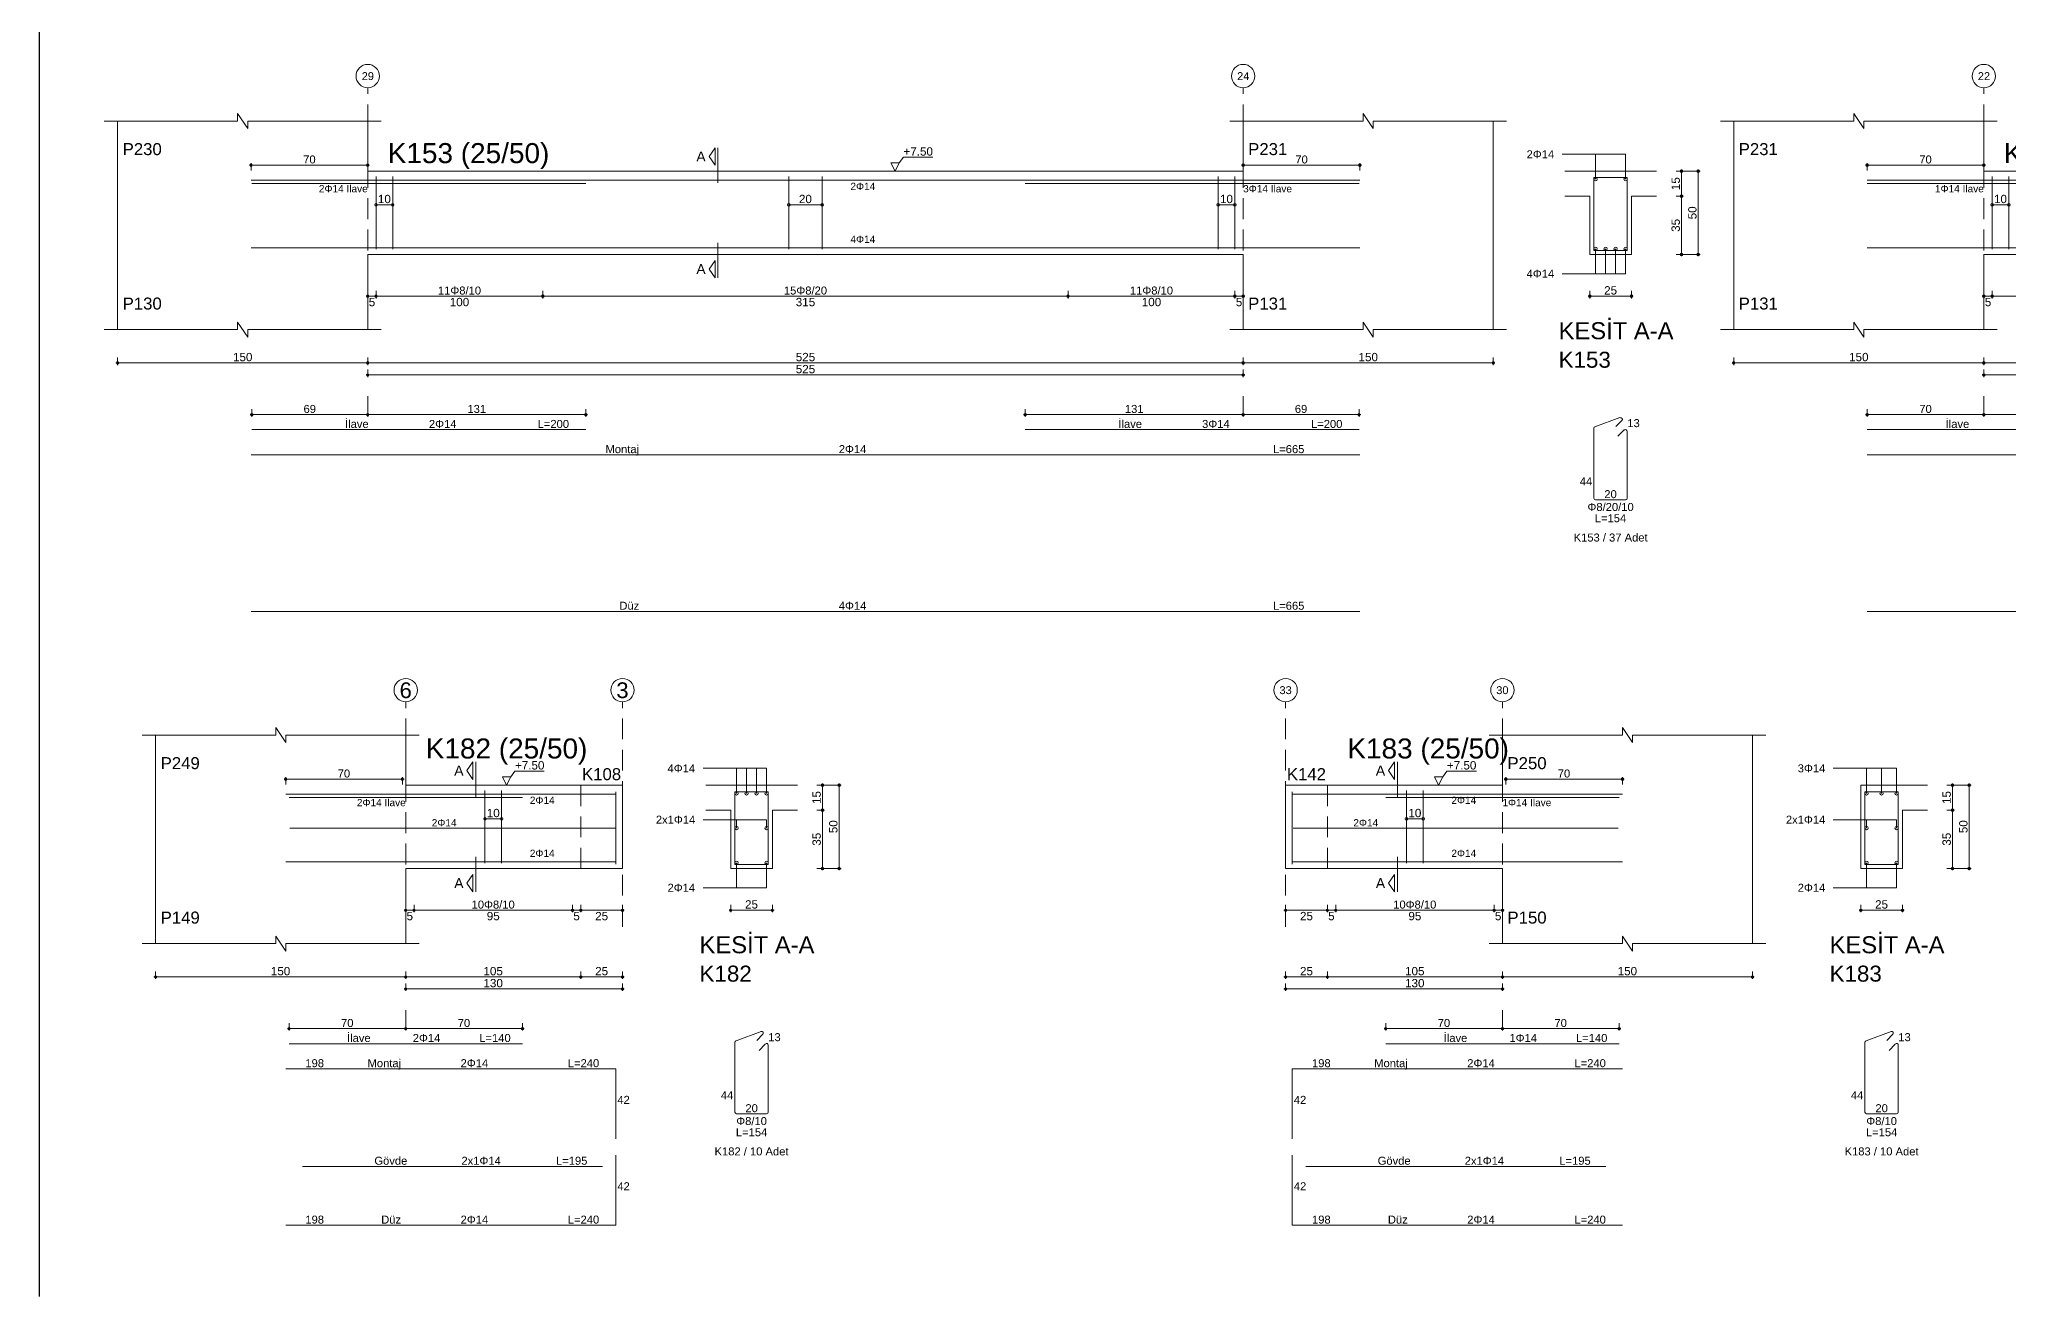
# Model space of a CAD drawing. Header units: millimetres. Extents: x 23801 to 80069, y 9628 to 14137.
# Drawn here: x 44412 to 46183, y 9637 to 10768 of the extents above; entities that cross this region are included whole.
import ezdxf

# ---------------------------------------------------------------- set-up
doc = ezdxf.new("R2010")
doc.units = ezdxf.units.MM
for name, pattern in [('DASHDOT2', [12.7, 6.35, -3.175, 0, -3.175]), ('DASHED4', [18.75, 12.5, -6.25]), ('HIDDEN2', [18.75, 12.5, -6.25])]:
    doc.linetypes.add(name, pattern=pattern)
doc.layers.add('aks', color=251, linetype='DASHDOT2', lineweight=35)
for name, color, linetype in [('Donatı Topl. Uzun. Yazısı', 7, 'Continuous'), ('Donatı Uz. Yazısı', 7, 'Continuous'), ('Donatı Yazısı', 7, 'Continuous'), ('Donatı Çizgisi', 7, 'Continuous'), ('Kiriş', 7, 'Continuous'), ('Standart', 7, 'Continuous'), ('Ölçülendirme', 7, 'Continuous')]:
    doc.layers.add(name, color=color, linetype=linetype)
doc.styles.add('arial_1_18', font='arial.ttf', dxfattribs={"height": 0.2})

# ---------------------------------------------------------------- blocks, each defined once
blk = doc.blocks.new('IDE475Entity7416')
at = {"layer": 'aks', "color": 30, "linetype": 'DASHED4', "lineweight": 5}
for points in [[(24972.2, 2016.8), (24972.2, 2151.8)], [(25497.2, 2016.8), (25497.2, 2151.8)], [(24972.2, 1955.8), (24972.2, 1966.8)], [(25497.2, 1955.8), (25497.2, 1966.8)]]:
    blk.add_lwpolyline(points, dxfattribs=at)
at = {"layer": 'aks', "color": 1, "linetype": 'Continuous', "lineweight": 5}
for centre in [(24972.2, 2158.8), (25497.2, 2158.8)]:
    blk.add_circle(centre, 7, dxfattribs=at)
at = {"layer": 'Donatı Çizgisi', "color": 5, "linetype": 'Continuous', "lineweight": 5}
for points in [[(24902.2, 2096.4), (25567.2, 2096.4)], [(24902.7, 2094.4), (25103, 2094.4)], [(24977.2, 2055), (24977.2, 2098.6)], [(24987.2, 2055), (24987.2, 2098.6)], [(25224.7, 2055), (25224.7, 2098.6)], [(25244.7, 2055), (25244.7, 2098.6)], [(25366.5, 2094.4), (25566.7, 2094.4)], [(25482.2, 2055), (25482.2, 2098.6)], [(25492.2, 2055), (25492.2, 2098.6)], [(25707.6, 2054.3), (25707.6, 2097.9)], [(25707.6, 2097.9), (25727.6, 2097.9)], [(25727.6, 2054.3), (25727.6, 2097.9)], [(24902.2, 2055.8), (25567.2, 2055.8)], [(25707.6, 2054.3), (25727.6, 2054.3)], [(25708.2, 1948.5), (25723.2, 1954)], [(25720.7, 1948.7), (25724.3, 1952.3)], [(24902.7, 1946.8), (25103, 1946.8)], [(25366.5, 1946.8), (25566.7, 1946.8)], [(25707.6, 1905.7), (25707.6, 1947.6)], [(25722, 1942.8), (25725.8, 1946.6)], [(25727.6, 1905.7), (25727.6, 1945.8)], [(24902.2, 1931.7), (25567.2, 1931.7)], [(25708.6, 1904.7), (25726.5, 1904.7)], [(24902.2, 1837.8), (25567.2, 1837.8)]]:
    blk.add_lwpolyline(points, dxfattribs=at)
for centre in [(25708.6, 2096.9), (25726.6, 2096.9), (25708.6, 2055.3), (25714.6, 2055.3), (25720.6, 2055.3), (25726.6, 2055.3)]:
    blk.add_circle(centre, 1, dxfattribs=at)
for centre, start, end in [((25723.6, 1953), 315, 110), ((25708.6, 1947.6), 110, 180), ((25726.5, 1945.8), 0, 135), ((25708.6, 1905.7), 180, 270), ((25726.5, 1905.7), 270, 0)]:
    blk.add_arc(centre, 1.02, start, end, dxfattribs=at)
at = {"layer": 'Kiriş', "color": 1, "linetype": 'Continuous', "lineweight": 5}
for points in [[(24814.2, 2131.8), (24894.2, 2131.8)], [(24822.2, 2006.8), (24822.2, 2131.8)], [(24894.2, 2131.8), (24894.2, 2136.3)], [(24900.2, 2127.3), (24894.2, 2136.3)], [(24900.2, 2127.3), (24900.2, 2131.8)], [(24900.2, 2131.8), (24980.2, 2131.8)], [(24972.2, 2101.8), (24972.2, 2131.8)], [(25489.2, 2131.8), (25569.2, 2131.8)], [(25497.2, 2101.8), (25497.2, 2131.8)], [(25569.2, 2131.8), (25569.2, 2136.3)], [(25575.2, 2127.3), (25569.2, 2136.3)], [(25575.2, 2131.8), (25655.2, 2131.8)], [(25575.2, 2127.3), (25575.2, 2131.8)], [(25647.2, 2006.8), (25647.2, 2131.8)], [(24972.2, 2101.8), (25497.2, 2101.8)], [(25690.1, 2101.8), (25745.1, 2101.8)], [(25690.1, 2086.8), (25705.1, 2086.8)], [(25705.1, 2051.8), (25705.1, 2086.8)], [(25730.1, 2086.8), (25745.1, 2086.8)], [(25730.1, 2051.8), (25730.1, 2086.8)], [(24972.2, 2051.8), (25497.2, 2051.8)], [(24972.2, 2006.8), (24972.2, 2051.8)], [(25497.2, 2006.8), (25497.2, 2051.8)], [(25705.1, 2051.8), (25730.1, 2051.8)], [(24900.2, 2002.3), (24894.2, 2011.3)], [(24894.2, 2006.8), (24894.2, 2011.3)], [(25575.2, 2002.3), (25569.2, 2011.3)], [(25569.2, 2006.8), (25569.2, 2011.3)], [(24814.2, 2006.8), (24894.2, 2006.8)], [(24900.2, 2006.8), (24980.2, 2006.8)], [(24900.2, 2002.3), (24900.2, 2006.8)], [(25489.2, 2006.8), (25569.2, 2006.8)], [(25575.2, 2006.8), (25655.2, 2006.8)], [(25575.2, 2002.3), (25575.2, 2006.8)]]:
    blk.add_lwpolyline(points, dxfattribs=at)
at = {"layer": 'Ölçülendirme', "color": 1, "linetype": 'Continuous', "lineweight": 5}
for points in [[(25177, 2110.5), (25180.5, 2115.8)], [(25180.5, 2105.3), (25180.5, 2115.8)], [(25182.2, 2094.8), (25182.2, 2115.8)], [(24901.2, 2105.4), (24973.2, 2105.4)], [(24902.2, 2102.1), (24902.2, 2106.6)], [(24972.2, 2102.1), (24972.2, 2106.6)], [(25180.5, 2105.3), (25177, 2110.5)], [(25288.5, 2101.8), (25286, 2106.8)], [(25286, 2106.8), (25291, 2106.8)], [(25291, 2106.8), (25288.5, 2101.8)], [(25291, 2106.8), (25293.5, 2110.1)], [(25293.5, 2110.1), (25311.1, 2110.1)], [(25496.2, 2105.4), (25568.2, 2105.4)], [(25497.2, 2102.1), (25497.2, 2106.6)], [(25567.2, 2102.1), (25567.2, 2106.6)], [(25688.6, 2111.9), (25726.6, 2111.9)], [(25708.6, 2096.9), (25708.6, 2111.9)], [(25726.6, 2096.9), (25726.6, 2111.9)], [(25760.1, 2050.8), (25760.1, 2102.8)], [(25770.1, 2050.8), (25770.1, 2102.8)], [(25288.5, 2101.8), (25288.5, 2101.8)], [(25756.8, 2101.8), (25771.3, 2101.8)], [(24977.2, 2081.6), (24987.2, 2081.6)], [(25224.7, 2081.6), (25244.7, 2081.6)], [(25482.2, 2081.6), (25492.2, 2081.6)], [(25756.8, 2086.8), (25761.3, 2086.8)], [(25182.2, 2037.8), (25182.2, 2058.8)], [(25708.6, 2040.3), (25708.6, 2055.3)], [(25714.6, 2040.3), (25714.6, 2055.3)], [(25720.6, 2040.3), (25720.6, 2055.3)], [(25726.6, 2040.3), (25726.6, 2055.3)], [(25177, 2043), (25180.5, 2048.3)], [(25180.5, 2037.8), (25180.5, 2048.3)], [(25756.8, 2051.8), (25771.3, 2051.8)], [(25180.5, 2037.8), (25177, 2043)], [(25688.6, 2040.3), (25726.6, 2040.3)], [(24971.2, 2026.8), (25498.2, 2026.8)], [(24972.2, 2025.5), (24972.2, 2030)], [(24977.2, 2025.5), (24977.2, 2030)], [(25077.2, 2025.5), (25077.2, 2030)], [(25392.2, 2025.5), (25392.2, 2030)], [(25492.2, 2025.5), (25492.2, 2030)], [(25497.2, 2025.5), (25497.2, 2030)], [(25704.1, 2026.8), (25731.1, 2026.8)], [(25705.1, 2025.5), (25705.1, 2030)], [(25730.1, 2025.5), (25730.1, 2030)], [(24821.2, 1986.8), (25648.2, 1986.8)], [(24822.2, 1985.5), (24822.2, 1990)], [(24972.2, 1985.5), (24972.2, 1990)], [(25497.2, 1985.5), (25497.2, 1990)], [(25647.2, 1985.5), (25647.2, 1990)], [(24971.2, 1979.6), (25498.2, 1979.6)], [(24972.2, 1978.3), (24972.2, 1982.8)], [(25497.2, 1978.3), (25497.2, 1982.8)], [(24901.7, 1955.8), (24973.2, 1955.8)], [(24902.7, 1954.5), (24902.7, 1959)], [(24971.2, 1955.8), (25104, 1955.8)], [(24972.2, 1954.5), (24972.2, 1959)], [(24972.2, 1954.5), (24972.2, 1959)], [(25103, 1954.5), (25103, 1959)], [(25365.5, 1955.8), (25498.2, 1955.8)], [(25366.5, 1954.5), (25366.5, 1959)], [(25496.2, 1955.8), (25567.7, 1955.8)], [(25497.2, 1954.5), (25497.2, 1959)], [(25497.2, 1954.5), (25497.2, 1959)], [(25566.7, 1954.5), (25566.7, 1959)]]:
    blk.add_lwpolyline(points, dxfattribs=at)
for centre in [(24902.2, 2105.4), (24972.2, 2105.4), (25497.2, 2105.4), (25567.2, 2105.4), (25760.1, 2101.8), (25770.1, 2101.8), (24977.2, 2081.6), (24987.2, 2081.6), (25224.7, 2081.6), (25244.7, 2081.6), (25482.2, 2081.6), (25492.2, 2081.6), (25760.1, 2086.8), (25760.1, 2051.8), (25770.1, 2051.8), (24972.2, 2026.8), (24977.2, 2026.8), (24977.2, 2026.8), (25077.2, 2026.8), (25077.2, 2026.8), (25392.2, 2026.8), (25392.2, 2026.8), (25492.2, 2026.8), (25492.2, 2026.8), (25497.2, 2026.8), (25705.1, 2026.8), (25730.1, 2026.8), (24822.2, 1986.8), (24972.2, 1986.8), (24972.2, 1986.8), (25497.2, 1986.8), (25497.2, 1986.8), (25647.2, 1986.8), (24972.2, 1979.6), (25497.2, 1979.6), (24902.7, 1955.8), (24972.2, 1955.8), (24972.2, 1955.8), (25103, 1955.8), (25366.5, 1955.8), (25497.2, 1955.8), (25497.2, 1955.8), (25566.7, 1955.8)]:
    blk.add_circle(centre, 0.75, dxfattribs=at)
at = {"layer": 'aks', "color": 1, "linetype": 'Continuous', "lineweight": 5, "style": 'arial_1_18'}
for s, p in [('29', (24968.6, 2156.4)), ('24', (25493.6, 2156.4))]:
    blk.add_text(s, height=4.73, dxfattribs=at).set_placement(p)
at = {"layer": 'Donatı Topl. Uzun. Yazısı', "color": 1, "linetype": 'Continuous', "lineweight": 5, "style": 'arial_1_18'}
for s, p in [('L=200', (25074.1, 1947.8)), ('L=200', (25537.9, 1947.8)), ('L=665', (25515.1, 1932.7)), ('L=154', (25708.1, 1891.3)), ('L=665', (25515.1, 1838.8))]:
    blk.add_text(s, height=4.8, dxfattribs=at).set_placement(p)
at = {"layer": 'Donatı Uz. Yazısı', "color": 1, "linetype": 'Continuous', "lineweight": 5, "style": 'arial_1_18'}
for s, p in [('13', (25727.6, 1948.3)), ('44', (25699.1, 1913.4)), ('20', (25713.8, 1905.7))]:
    blk.add_text(s, height=4.8, dxfattribs=at).set_placement(p)
at = {"layer": 'Donatı Yazısı', "color": 5, "linetype": 'Continuous', "lineweight": 5, "style": 'arial_1_18'}
for s, height, p in [('2Φ14', 4.8, (25667.2, 2109.5)), ('2Φ14 İlave', 4.32, (24942.9, 2089.1)), ('3Φ14 İlave', 4.32, (25497.2, 2089.1)), ('4Φ14', 4.8, (25667.2, 2037.9)), ('2Φ14', 4.8, (25008.9, 1947.8)), ('3Φ14', 4.8, (25472.6, 1947.8)), ('2Φ14', 4.8, (25254.7, 1932.7)), ('Φ8/20/10', 4.8, (25703.7, 1898)), ('K153 / 37 Adet', 4.8, (25695.4, 1879.7)), ('4Φ14', 4.8, (25254.7, 1838.8))]:
    blk.add_text(s, height=height, dxfattribs=at).set_placement(p)
for s, p in [('2Φ14', (25261.7, 2090.5)), ('4Φ14', (25261.7, 2058.8))]:
    blk.add_text(s, height=4.32, rotation=360, dxfattribs=at).set_placement(p)
at = {"layer": 'Donatı Yazısı', "color": 1, "linetype": 'Continuous', "lineweight": 5, "style": 'arial_1_18'}
for s, p in [('İlave', (24958.6, 1947.8)), ('İlave', (25422.4, 1947.8)), ('Montaj', (25114.8, 1932.7)), ('Düz', (25123.1, 1838.8))]:
    blk.add_text(s, height=4.8, dxfattribs=at).set_placement(p)
at = {"layer": 'Kiriş', "color": 1, "linetype": 'Continuous', "lineweight": 5, "style": 'arial_1_18'}
for s, height, p in [('P230', 7.2, (24825.2, 2111.4)), ('K153 (25/50)', 12, (24984.2, 2106.6)), ('P231', 7.2, (25500.2, 2111.4)), ('P130', 7.2, (24825.2, 2018.8)), ('P131', 7.2, (25500.2, 2018.8)), ('KESİT A-A', 10.2, (25686.4, 2001)), ('K153', 9.6, (25686.4, 1983.9))]:
    blk.add_text(s, height=height, dxfattribs=at).set_placement(p)
at = {"layer": 'Ölçülendirme', "color": 1, "linetype": 'Continuous', "lineweight": 5, "style": 'arial_1_18'}
for s, height, p in [('+7.50', 5, (25293.5, 2111.1)), ('70', 4.8, (24933.5, 2106.4)), ('A', 5.95, (25169.3, 2107.6)), ('70', 4.8, (25528.5, 2106.4)), ('A', 5.95, (25169.3, 2040.1)), ('25', 5, (25713.7, 2027.8)), ('5', 5, (24972.8, 2020.8)), ('100', 5, (25021.4, 2020.8)), ('315', 5, (25228.9, 2020.8)), ('100', 5, (25436.4, 2020.8)), ('5', 5, (25492.8, 2020.8)), ('150', 5, (24891.4, 1987.8)), ('525', 5, (25228.9, 1987.8)), ('525', 5, (25228.9, 1980.6)), ('150', 5, (25566.4, 1987.8))]:
    blk.add_text(s, height=height, dxfattribs=at).set_placement(p)
for s, rotation, p in [('15', 90, (25759.1, 2090.4)), ('10', 360, (24978.3, 2082.6)), ('20', 360, (25230.8, 2082.6)), ('10', 360, (25483.3, 2082.6)), ('50', 90, (25769.1, 2072.9)), ('35', 90, (25759.1, 2065.4))]:
    blk.add_text(s, height=5, rotation=rotation, dxfattribs=at).set_placement(p)
at = {"layer": 'Ölçülendirme', "color": 5, "linetype": 'Continuous', "lineweight": 5, "style": 'arial_1_18'}
for s, p in [('11Φ8/10', (25014.3, 2027.8)), ('15Φ8/20', (25221.8, 2027.8)), ('11Φ8/10', (25429.3, 2027.8)), ('69', (24933.7, 1956.8)), ('131', (25032, 1956.8)), ('131', (25426.3, 1956.8)), ('69', (25528.2, 1956.8))]:
    blk.add_text(s, height=4.8, dxfattribs=at).set_placement(p)
blk = doc.blocks.new('IDE475Entity7417')
at = {"layer": 'aks', "color": 30, "linetype": 'DASHED4', "lineweight": 5}
for points in [[(25941.4, 2016.8), (25941.4, 2151.8)], [(26361.4, 2016.8), (26361.4, 2151.8)], [(25941.4, 1955.8), (25941.4, 1966.8)], [(26361.4, 1955.8), (26361.4, 1966.8)]]:
    blk.add_lwpolyline(points, dxfattribs=at)
at = {"layer": 'aks', "color": 1, "linetype": 'Continuous', "lineweight": 5}
for centre in [(25941.4, 2158.8), (26361.4, 2158.8)]:
    blk.add_circle(centre, 7, dxfattribs=at)
at = {"layer": 'Donatı Çizgisi', "color": 5, "linetype": 'Continuous', "lineweight": 5}
for points in [[(25871.4, 2096.4), (26431.4, 2096.4)], [(25871.4, 2094.4), (26046.4, 2094.4)], [(25946.4, 2055), (25946.4, 2098.6)], [(25956.4, 2055), (25956.4, 2098.6)], [(26120.8, 2055), (26120.8, 2098.6)], [(26139.6, 2055), (26139.6, 2098.6)], [(26158.3, 2055), (26158.3, 2098.6)], [(26177.1, 2055), (26177.1, 2098.6)], [(26207.4, 2055), (26207.4, 2098.6)], [(26227.4, 2055), (26227.4, 2098.6)], [(26256.4, 2094.4), (26431.4, 2094.4)], [(26346.4, 2055), (26346.4, 2098.6)], [(26356.4, 2055), (26356.4, 2098.6)], [(26571.8, 2054.3), (26571.8, 2097.9)], [(26571.8, 2097.9), (26591.8, 2097.9)], [(26591.8, 2054.3), (26591.8, 2097.9)], [(25871.4, 2055.8), (26431.4, 2055.8)], [(26571.8, 2054.3), (26591.8, 2054.3)], [(26572.4, 1948.5), (26587.4, 1954)], [(26584.9, 1948.7), (26588.5, 1952.3)], [(25871.4, 1946.8), (26046.4, 1946.8)], [(26256.4, 1946.8), (26431.4, 1946.8)], [(26571.8, 1905.7), (26571.8, 1947.6)], [(26586.2, 1942.8), (26590, 1946.6)], [(26591.8, 1905.7), (26591.8, 1945.8)], [(25871.4, 1931.7), (26431.4, 1931.7)], [(26572.8, 1904.7), (26590.7, 1904.7)], [(25871.4, 1837.8), (26431.4, 1837.8)]]:
    blk.add_lwpolyline(points, dxfattribs=at)
for centre in [(26572.8, 2096.9), (26590.8, 2096.9), (26572.8, 2055.3), (26581.8, 2055.3), (26590.8, 2055.3)]:
    blk.add_circle(centre, 1, dxfattribs=at)
for centre, start, end in [((26587.8, 1953), 315, 110), ((26572.8, 1947.6), 110, 180), ((26590.7, 1945.8), 0, 135), ((26572.8, 1905.7), 180, 270), ((26590.7, 1905.7), 270, 0)]:
    blk.add_arc(centre, 1.02, start, end, dxfattribs=at)
at = {"layer": 'Kiriş', "color": 1, "linetype": 'Continuous', "lineweight": 5}
for points in [[(25783.4, 2131.8), (25863.4, 2131.8)], [(25791.4, 2006.8), (25791.4, 2131.8)], [(25863.4, 2131.8), (25863.4, 2136.3)], [(25869.4, 2127.3), (25863.4, 2136.3)], [(25869.4, 2127.3), (25869.4, 2131.8)], [(25869.4, 2131.8), (25949.4, 2131.8)], [(25941.4, 2101.8), (25941.4, 2131.8)], [(26353.4, 2131.8), (26433.4, 2131.8)], [(26361.4, 2101.8), (26361.4, 2131.8)], [(26433.4, 2131.8), (26433.4, 2136.3)], [(26439.4, 2127.3), (26433.4, 2136.3)], [(26439.4, 2131.8), (26519.4, 2131.8)], [(26439.4, 2127.3), (26439.4, 2131.8)], [(26511.4, 2006.8), (26511.4, 2131.8)], [(25941.4, 2101.8), (26361.4, 2101.8)], [(26554.3, 2101.8), (26594.3, 2101.8)], [(26594.3, 2051.8), (26594.3, 2101.8)], [(26554.3, 2086.8), (26569.3, 2086.8)], [(26569.3, 2051.8), (26569.3, 2086.8)], [(25941.4, 2051.8), (26361.4, 2051.8)], [(25941.4, 2006.8), (25941.4, 2051.8)], [(26361.4, 2006.8), (26361.4, 2051.8)], [(26569.3, 2051.8), (26594.3, 2051.8)], [(25869.4, 2002.3), (25863.4, 2011.3)], [(25863.4, 2006.8), (25863.4, 2011.3)], [(26439.4, 2002.3), (26433.4, 2011.3)], [(26433.4, 2006.8), (26433.4, 2011.3)], [(25783.4, 2006.8), (25863.4, 2006.8)], [(25869.4, 2006.8), (25949.4, 2006.8)], [(25869.4, 2002.3), (25869.4, 2006.8)], [(26353.4, 2006.8), (26433.4, 2006.8)], [(26439.4, 2006.8), (26519.4, 2006.8)], [(26439.4, 2002.3), (26439.4, 2006.8)]]:
    blk.add_lwpolyline(points, dxfattribs=at)
at = {"layer": 'Ölçülendirme', "color": 1, "linetype": 'Continuous', "lineweight": 5}
for points in [[(26104.2, 2110.5), (26107.7, 2115.8)], [(26107.7, 2105.3), (26107.7, 2115.8)], [(26109.4, 2094.8), (26109.4, 2115.8)], [(26119.8, 2122.6), (26178.1, 2122.6)], [(26120.8, 2119.3), (26120.8, 2123.8)], [(26177.1, 2119.3), (26177.1, 2123.8)], [(25870.4, 2105.4), (25942.4, 2105.4)], [(25871.4, 2102.1), (25871.4, 2106.6)], [(25941.4, 2102.1), (25941.4, 2106.6)], [(26107.7, 2105.3), (26104.2, 2110.5)], [(26194.7, 2101.8), (26192.2, 2106.8)], [(26192.2, 2106.8), (26197.2, 2106.8)], [(26197.2, 2106.8), (26194.7, 2101.8)], [(26197.2, 2106.8), (26199.7, 2110.1)], [(26199.7, 2110.1), (26217.4, 2110.1)], [(26360.4, 2105.4), (26432.4, 2105.4)], [(26361.4, 2102.1), (26361.4, 2106.6)], [(26431.4, 2102.1), (26431.4, 2106.6)], [(26552.8, 2111.9), (26590.8, 2111.9)], [(26572.8, 2096.9), (26572.8, 2111.9)], [(26590.8, 2096.9), (26590.8, 2111.9)], [(26609.3, 2050.8), (26609.3, 2102.8)], [(26619.3, 2050.8), (26619.3, 2102.8)], [(26194.7, 2101.8), (26194.7, 2101.8)], [(26606, 2101.8), (26620.5, 2101.8)], [(25946.4, 2081.6), (25956.4, 2081.6)], [(26207.4, 2081.6), (26227.4, 2081.6)], [(26346.4, 2081.6), (26356.4, 2081.6)], [(26606, 2086.8), (26610.5, 2086.8)], [(26109.4, 2037.8), (26109.4, 2058.8)], [(26572.8, 2040.3), (26572.8, 2055.3)], [(26581.8, 2040.3), (26581.8, 2055.3)], [(26590.8, 2040.3), (26590.8, 2055.3)], [(26104.2, 2043), (26107.7, 2048.3)], [(26107.7, 2037.8), (26107.7, 2048.3)], [(26606, 2051.8), (26620.5, 2051.8)], [(26107.7, 2037.8), (26104.2, 2043)], [(26552.8, 2040.3), (26590.8, 2040.3)], [(25940.4, 2026.8), (26362.4, 2026.8)], [(25941.4, 2025.5), (25941.4, 2030)], [(25946.4, 2025.5), (25946.4, 2030)], [(26046.4, 2025.5), (26046.4, 2030)], [(26256.4, 2025.5), (26256.4, 2030)], [(26356.4, 2025.5), (26356.4, 2030)], [(26361.4, 2025.5), (26361.4, 2030)], [(26568.3, 2026.8), (26595.3, 2026.8)], [(26569.3, 2025.5), (26569.3, 2030)], [(26594.3, 2025.5), (26594.3, 2030)], [(25790.4, 1986.8), (26512.4, 1986.8)], [(25791.4, 1985.5), (25791.4, 1990)], [(25941.4, 1985.5), (25941.4, 1990)], [(26361.4, 1985.5), (26361.4, 1990)], [(26511.4, 1985.5), (26511.4, 1990)], [(25940.4, 1979.6), (26362.4, 1979.6)], [(25941.4, 1978.3), (25941.4, 1982.8)], [(26361.4, 1978.3), (26361.4, 1982.8)], [(25870.4, 1955.8), (25942.4, 1955.8)], [(25871.4, 1954.5), (25871.4, 1959)], [(25940.4, 1955.8), (26047.4, 1955.8)], [(25941.4, 1954.5), (25941.4, 1959)], [(25941.4, 1954.5), (25941.4, 1959)], [(26046.4, 1954.5), (26046.4, 1959)], [(26255.4, 1955.8), (26362.4, 1955.8)], [(26256.4, 1954.5), (26256.4, 1959)], [(26360.4, 1955.8), (26432.4, 1955.8)], [(26361.4, 1954.5), (26361.4, 1959)], [(26361.4, 1954.5), (26361.4, 1959)], [(26431.4, 1954.5), (26431.4, 1959)]]:
    blk.add_lwpolyline(points, dxfattribs=at)
at = {"layer": 'Ölçülendirme', "color": 1, "linetype": 'HIDDEN2', "lineweight": 5}
for points in [[(26111.4, 2101.8), (26186.4, 2101.8)], [(26111.4, 2086.8), (26136.4, 2086.8)], [(26136.4, 2051.8), (26136.4, 2086.8)], [(26161.4, 2051.8), (26161.4, 2086.8)], [(26161.4, 2086.8), (26186.4, 2086.8)], [(26136.4, 2051.8), (26161.4, 2051.8)]]:
    blk.add_lwpolyline(points, dxfattribs=at)
at = {"layer": 'Ölçülendirme', "color": 1, "linetype": 'Continuous', "lineweight": 5}
for centre in [(26120.8, 2122.6), (26177.1, 2122.6), (25871.4, 2105.4), (25941.4, 2105.4), (26361.4, 2105.4), (26431.4, 2105.4), (26609.3, 2101.8), (26619.3, 2101.8), (25946.4, 2081.6), (25956.4, 2081.6), (26207.4, 2081.6), (26227.4, 2081.6), (26346.4, 2081.6), (26356.4, 2081.6), (26609.3, 2086.8), (26609.3, 2051.8), (26619.3, 2051.8), (25941.4, 2026.8), (25946.4, 2026.8), (25946.4, 2026.8), (26046.4, 2026.8), (26046.4, 2026.8), (26256.4, 2026.8), (26256.4, 2026.8), (26356.4, 2026.8), (26356.4, 2026.8), (26361.4, 2026.8), (26569.3, 2026.8), (26594.3, 2026.8), (25791.4, 1986.8), (25941.4, 1986.8), (25941.4, 1986.8), (26361.4, 1986.8), (26361.4, 1986.8), (26511.4, 1986.8), (25941.4, 1979.6), (26361.4, 1979.6), (25871.4, 1955.8), (25941.4, 1955.8), (25941.4, 1955.8), (26046.4, 1955.8), (26256.4, 1955.8), (26361.4, 1955.8), (26361.4, 1955.8), (26431.4, 1955.8)]:
    blk.add_circle(centre, 0.75, dxfattribs=at)
at = {"layer": 'aks', "color": 1, "linetype": 'Continuous', "lineweight": 5, "style": 'arial_1_18'}
for s, p in [('22', (25937.8, 2156.4)), ('14', (26357.8, 2156.4))]:
    blk.add_text(s, height=4.73, dxfattribs=at).set_placement(p)
at = {"layer": 'Donatı Topl. Uzun. Yazısı', "color": 1, "linetype": 'Continuous', "lineweight": 5, "style": 'arial_1_18'}
for s, p in [('L=175', (26018.8, 1947.8)), ('L=175', (26403.8, 1947.8)), ('L=560', (26384.6, 1932.7)), ('L=154', (26572.3, 1891.3)), ('L=560', (26384.6, 1838.8))]:
    blk.add_text(s, height=4.8, dxfattribs=at).set_placement(p)
at = {"layer": 'Donatı Uz. Yazısı', "color": 1, "linetype": 'Continuous', "lineweight": 5, "style": 'arial_1_18'}
for s, p in [('13', (26591.8, 1948.3)), ('44', (26563.3, 1913.4)), ('20', (26578, 1905.7))]:
    blk.add_text(s, height=4.8, dxfattribs=at).set_placement(p)
at = {"layer": 'Donatı Yazısı', "color": 5, "linetype": 'Continuous', "lineweight": 5, "style": 'arial_1_18'}
for s, height, p in [('2Φ14', 4.8, (26531.4, 2109.5)), ('1Φ14 İlave', 4.32, (25912.1, 2089.1)), ('1Φ14 İlave', 4.32, (26361.4, 2089.1)), ('3Φ14', 4.8, (26531.4, 2037.9)), ('1Φ14', 4.8, (25964.2, 1947.8)), ('1Φ14', 4.8, (26349.2, 1947.8)), ('2Φ14', 4.8, (26168.2, 1932.7)), ('Φ8/20/10', 4.8, (26567.9, 1898)), ('K154 / 35 Adet', 4.8, (26559.6, 1879.7)), ('3Φ14', 4.8, (26168.2, 1838.8))]:
    blk.add_text(s, height=height, dxfattribs=at).set_placement(p)
for s, p in [('2Φ14', (26244.3, 2090.5)), ('3Φ14', (26244.3, 2058.8))]:
    blk.add_text(s, height=4.32, rotation=360, dxfattribs=at).set_placement(p)
at = {"layer": 'Donatı Yazısı', "color": 1, "linetype": 'Continuous', "lineweight": 5, "style": 'arial_1_18'}
for s, p in [('İlave', (25918.5, 1947.8)), ('İlave', (26303.5, 1947.8)), ('Montaj', (26047.3, 1932.7)), ('Düz', (26055.5, 1838.8))]:
    blk.add_text(s, height=4.8, dxfattribs=at).set_placement(p)
at = {"layer": 'Kiriş', "color": 1, "linetype": 'Continuous', "lineweight": 5, "style": 'arial_1_18'}
for s, height, p in [('P231', 7.2, (25794.4, 2111.4)), ('K154 (25/50)', 12, (25953.4, 2106.6)), ('P232', 7.2, (26364.4, 2111.4)), ('P131', 7.2, (25794.4, 2018.8)), ('P132', 7.2, (26364.4, 2018.8)), ('KESİT A-A', 10.2, (26550.6, 2001)), ('K154', 9.6, (26550.6, 1983.9))]:
    blk.add_text(s, height=height, dxfattribs=at).set_placement(p)
at = {"layer": 'Ölçülendirme', "color": 5, "linetype": 'Continuous', "lineweight": 5, "style": 'arial_1_18'}
for s, p in [('4Φ8-ilave.', (26133.6, 2123.6)), ('11Φ8/10', (25983.5, 2027.8)), ('9Φ8/20', (26140.4, 2027.8)), ('11Φ8/10', (26293.5, 2027.8)), ('70', (25902.7, 1956.8)), ('105', (25988.3, 1956.8)), ('105', (26303.3, 1956.8)), ('70', (26392.7, 1956.8))]:
    blk.add_text(s, height=4.8, dxfattribs=at).set_placement(p)
at = {"layer": 'Ölçülendirme', "color": 1, "linetype": 'Continuous', "lineweight": 5, "style": 'arial_1_18'}
for s, height, p in [('+7.50', 5, (26199.7, 2111.1)), ('70', 4.8, (25902.7, 2106.4)), ('A', 5.95, (26096.5, 2107.6)), ('70', 4.8, (26392.7, 2106.4)), ('A', 5.95, (26096.5, 2040.1)), ('25', 5, (26577.9, 2027.8)), ('5', 5, (25942, 2020.8)), ('100', 5, (25990.6, 2020.8)), ('210', 5, (26145.6, 2020.8)), ('100', 5, (26300.6, 2020.8)), ('5', 5, (26357, 2020.8)), ('150', 5, (25860.6, 1987.8)), ('420', 5, (26145.6, 1987.8)), ('420', 5, (26145.6, 1980.6)), ('150', 5, (26430.6, 1987.8))]:
    blk.add_text(s, height=height, dxfattribs=at).set_placement(p)
for s, rotation, p in [('15', 90, (26608.3, 2090.4)), ('10', 360, (25947.5, 2082.6)), ('20', 360, (26213.5, 2082.6)), ('10', 360, (26347.5, 2082.6)), ('50', 90, (26618.3, 2072.9)), ('35', 90, (26608.3, 2065.4))]:
    blk.add_text(s, height=5, rotation=rotation, dxfattribs=at).set_placement(p)
blk = doc.blocks.new('IDE475Entity7442')
at = {"layer": 'aks', "color": 30, "linetype": 'DASHED4', "lineweight": 5}
for points in [[(23103.6, 1648.6), (23103.6, 1783.6)], [(23233.6, 1648.6), (23233.6, 1783.6)], [(23103.6, 1587.6), (23103.6, 1598.6)]]:
    blk.add_lwpolyline(points, dxfattribs=at)
at = {"layer": 'aks', "color": 1, "linetype": 'Continuous', "lineweight": 5}
for centre in [(23103.6, 1790.6), (23233.6, 1790.6)]:
    blk.add_circle(centre, 7, dxfattribs=at)
at = {"layer": 'Donatı Çizgisi', "color": 5, "linetype": 'Continuous', "lineweight": 5}
for points in [[(23031.6, 1728.2), (23229.6, 1728.2)], [(23033.6, 1726.2), (23173.6, 1726.2)], [(23151.1, 1686.8), (23151.1, 1730.4)], [(23161.1, 1686.8), (23161.1, 1730.4)], [(23229.6, 1686.2), (23229.6, 1729.6)], [(23301, 1686.1), (23301, 1729.7)], [(23301, 1729.7), (23321, 1729.7)], [(23321, 1686.1), (23321, 1729.7)], [(23034.1, 1707.9), (23229.1, 1707.9)], [(23031.6, 1687.6), (23229.6, 1687.6)], [(23301, 1686.1), (23321, 1686.1)], [(23301.7, 1580.4), (23316.7, 1585.9)], [(23314.1, 1580.5), (23317.7, 1584.2)], [(23033.6, 1578.6), (23173.6, 1578.6)], [(23301, 1537.6), (23301, 1579.4)], [(23315.5, 1574.6), (23319.2, 1578.4)], [(23321, 1537.6), (23321, 1577.7)], [(23031.6, 1563.5), (23229.6, 1563.5)], [(23229.6, 1521.5), (23229.6, 1563.5)], [(23302, 1536.5), (23320, 1536.5)], [(23229.6, 1469.7), (23229.6, 1511.7)], [(23041.6, 1505), (23221.6, 1505)], [(23031.6, 1469.7), (23229.6, 1469.7)]]:
    blk.add_lwpolyline(points, dxfattribs=at)
for centre in [(23302, 1728.7), (23308, 1728.7), (23314, 1728.7), (23320, 1728.7), (23302, 1707.9), (23320, 1707.9), (23302, 1687.1), (23320, 1687.1)]:
    blk.add_circle(centre, 1, dxfattribs=at)
for centre, start, end in [((23317, 1584.9), 315, 110), ((23302, 1579.4), 110, 180), ((23320, 1577.7), 0, 135), ((23302, 1537.6), 180, 270), ((23320, 1537.6), 270, 0)]:
    blk.add_arc(centre, 1.02, start, end, dxfattribs=at)
at = {"layer": 'Kiriş', "color": 1, "linetype": 'Continuous', "lineweight": 5}
for points in [[(22945.6, 1763.6), (23025.6, 1763.6)], [(22953.6, 1638.6), (22953.6, 1763.6)], [(23025.6, 1763.6), (23025.6, 1768.1)], [(23031.6, 1759.1), (23025.6, 1768.1)], [(23031.6, 1759.1), (23031.6, 1763.6)], [(23031.6, 1763.6), (23111.6, 1763.6)], [(23103.6, 1733.6), (23103.6, 1763.6)], [(23103.6, 1733.6), (23233.6, 1733.6)], [(23233.6, 1683.6), (23233.6, 1733.6)], [(23283.5, 1733.6), (23338.5, 1733.6)], [(23283.5, 1718.6), (23298.5, 1718.6)], [(23298.5, 1683.6), (23298.5, 1718.6)], [(23323.5, 1718.6), (23338.5, 1718.6)], [(23323.5, 1683.6), (23323.5, 1718.6)], [(23103.6, 1683.6), (23233.6, 1683.6)], [(23103.6, 1638.6), (23103.6, 1683.6)], [(23298.5, 1683.6), (23323.5, 1683.6)], [(23031.6, 1634.1), (23025.6, 1643.1)], [(23025.6, 1638.6), (23025.6, 1643.1)], [(22945.6, 1638.6), (23025.6, 1638.6)], [(23031.6, 1638.6), (23111.6, 1638.6)], [(23031.6, 1634.1), (23031.6, 1638.6)]]:
    blk.add_lwpolyline(points, dxfattribs=at)
at = {"layer": 'Kiriş', "color": 1, "linetype": 'DASHED4', "lineweight": 5}
for points in [[(23208.6, 1683.6), (23208.6, 1733.6)], [(23233.6, 1683.6), (23233.6, 1733.6)]]:
    blk.add_lwpolyline(points, dxfattribs=at)
at = {"layer": 'Ölçülendirme', "color": 1, "linetype": 'Continuous', "lineweight": 5}
for points in [[(23030.6, 1737.2), (23102.6, 1737.2)], [(23031.6, 1734), (23031.6, 1738.5)], [(23101.6, 1734), (23101.6, 1738.5)], [(23140.3, 1742.4), (23143.8, 1747.6)], [(23143.8, 1737.1), (23140.3, 1742.4)], [(23143.8, 1737.1), (23143.8, 1747.6)], [(23145.6, 1726.6), (23145.6, 1747.6)], [(23164.1, 1733.6), (23161.6, 1738.6)], [(23161.6, 1738.6), (23166.6, 1738.6)], [(23166.6, 1738.6), (23164.1, 1733.6)], [(23166.6, 1738.6), (23169.1, 1742)], [(23169.1, 1742), (23186.7, 1742)], [(23282, 1743.7), (23320, 1743.7)], [(23302, 1728.7), (23302, 1743.7)], [(23308, 1728.7), (23308, 1743.7)], [(23314, 1728.7), (23314, 1743.7)], [(23320, 1728.7), (23320, 1743.7)], [(23164.1, 1733.6), (23164.1, 1733.6)], [(23350.2, 1733.6), (23364.7, 1733.6)], [(23353.5, 1682.6), (23353.5, 1734.6)], [(23363.5, 1682.6), (23363.5, 1734.6)], [(23151.1, 1713.4), (23161.1, 1713.4)], [(23282, 1712.9), (23320, 1712.9)], [(23302, 1707.9), (23302, 1712.9)], [(23320, 1707.9), (23320, 1712.9)], [(23350.2, 1718.6), (23354.7, 1718.6)], [(23145.6, 1669.6), (23145.6, 1690.6)], [(23140.3, 1674.9), (23143.8, 1680.1)], [(23143.8, 1669.6), (23143.8, 1680.1)], [(23302, 1672.1), (23302, 1687.1)], [(23320, 1672.1), (23320, 1687.1)], [(23350.2, 1683.6), (23364.7, 1683.6)], [(23143.8, 1669.6), (23140.3, 1674.9)], [(23282, 1672.1), (23320, 1672.1)], [(23102.6, 1658.6), (23234.6, 1658.6)], [(23103.6, 1657.4), (23103.6, 1661.9)], [(23108.6, 1657.4), (23108.6, 1661.9)], [(23203.6, 1657.4), (23203.6, 1661.9)], [(23208.6, 1657.4), (23208.6, 1661.9)], [(23233.6, 1657.4), (23233.6, 1661.9)], [(23297.5, 1658.6), (23324.5, 1658.6)], [(23298.5, 1657.4), (23298.5, 1661.9)], [(23323.5, 1657.4), (23323.5, 1661.9)], [(22952.6, 1618.6), (23234.6, 1618.6)], [(22953.6, 1617.4), (22953.6, 1621.9)], [(23103.6, 1617.4), (23103.6, 1621.9)], [(23208.6, 1617.4), (23208.6, 1621.9)], [(23233.6, 1617.4), (23233.6, 1621.9)], [(23102.6, 1611.4), (23234.6, 1611.4)], [(23103.6, 1610.2), (23103.6, 1614.7)], [(23233.6, 1610.2), (23233.6, 1614.7)], [(23032.6, 1587.6), (23104.6, 1587.6)], [(23033.6, 1586.4), (23033.6, 1590.9)], [(23102.6, 1587.6), (23174.6, 1587.6)], [(23103.6, 1586.4), (23103.6, 1590.9)], [(23103.6, 1586.4), (23103.6, 1590.9)], [(23173.6, 1586.4), (23173.6, 1590.9)]]:
    blk.add_lwpolyline(points, dxfattribs=at)
for centre in [(23031.6, 1737.2), (23101.6, 1737.2), (23353.5, 1733.6), (23363.5, 1733.6), (23151.1, 1713.4), (23161.1, 1713.4), (23353.5, 1718.6), (23353.5, 1683.6), (23363.5, 1683.6), (23103.6, 1658.6), (23108.6, 1658.6), (23108.6, 1658.6), (23203.6, 1658.6), (23203.6, 1658.6), (23208.6, 1658.6), (23208.6, 1658.6), (23233.6, 1658.6), (23298.5, 1658.6), (23323.5, 1658.6), (22953.6, 1618.6), (23103.6, 1618.6), (23103.6, 1618.6), (23208.6, 1618.6), (23208.6, 1618.6), (23233.6, 1618.6), (23103.6, 1611.4), (23233.6, 1611.4), (23033.6, 1587.6), (23103.6, 1587.6), (23103.6, 1587.6), (23173.6, 1587.6)]:
    blk.add_circle(centre, 0.75, dxfattribs=at)
at = {"layer": 'aks', "color": 1, "linetype": 'Continuous', "lineweight": 5, "style": 'arial_1_18'}
for s, p in [('6', (23099.9, 1785.8)), ('3', (23229.9, 1785.8))]:
    blk.add_text(s, height=9.45, dxfattribs=at).set_placement(p)
at = {"layer": 'Donatı Topl. Uzun. Yazısı', "color": 1, "linetype": 'Continuous', "lineweight": 5, "style": 'arial_1_18'}
for s, p in [('L=140', (23147.7, 1579.6)), ('L=240', (23200.8, 1564.5)), ('L=154', (23301.6, 1523.1)), ('L=195', (23193.7, 1506)), ('L=240', (23200.8, 1470.7))]:
    blk.add_text(s, height=4.8, dxfattribs=at).set_placement(p)
at = {"layer": 'Donatı Uz. Yazısı', "color": 1, "linetype": 'Continuous', "lineweight": 5, "style": 'arial_1_18'}
for s, p in [('13', (23321, 1580.1)), ('198', (23043.4, 1564.5)), ('42', (23230.5, 1542.5)), ('44', (23292.6, 1545.3)), ('20', (23307.3, 1537.5)), ('42', (23230.5, 1490.7)), ('198', (23043.4, 1470.7))]:
    blk.add_text(s, height=4.8, dxfattribs=at).set_placement(p)
at = {"layer": 'Donatı Yazısı', "color": 5, "linetype": 'Continuous', "lineweight": 5, "style": 'arial_1_18'}
for s, height, p in [('4Φ14', 4.8, (23260.6, 1741.3)), ('2Φ14 İlave', 4.32, (23074.3, 1721)), ('2x1Φ14', 4.8, (23253.6, 1710.5)), ('2Φ14', 4.8, (23260.6, 1669.7)), ('2Φ14', 4.8, (23107.8, 1579.6)), ('2Φ14', 4.8, (23136.5, 1564.5)), ('Φ8/10', 4.8, (23301.8, 1529.8)), ('K182 / 10 Adet', 4.8, (23288.8, 1511.6)), ('2x1Φ14', 4.8, (23137, 1506)), ('2Φ14', 4.8, (23136.5, 1470.7))]:
    blk.add_text(s, height=height, dxfattribs=at).set_placement(p)
for p in [(23178, 1722.4), (23119.2, 1708.9), (23178, 1690.6)]:
    blk.add_text('2Φ14', height=4.32, rotation=360, dxfattribs=at).set_placement(p)
at = {"layer": 'Donatı Yazısı', "color": 1, "linetype": 'Continuous', "lineweight": 5, "style": 'arial_1_18'}
for s, p in [('İlave', (23068.4, 1579.6)), ('Montaj', (23080.7, 1564.5)), ('Gövde', (23084.8, 1506)), ('Düz', (23088.9, 1470.7))]:
    blk.add_text(s, height=4.8, dxfattribs=at).set_placement(p)
at = {"layer": 'Kiriş', "color": 1, "linetype": 'Continuous', "lineweight": 5, "style": 'arial_1_18'}
for s, height, p in [('K182 (25/50)', 12, (23115.6, 1749.6)), ('P249', 7.2, (22956.6, 1743.2)), ('K108', 7.2, (23209.3, 1736.6)), ('P149', 7.2, (22956.6, 1650.6)), ('KESİT A-A', 10.2, (23279.8, 1632.8)), ('K182', 9.6, (23279.8, 1615.8))]:
    blk.add_text(s, height=height, dxfattribs=at).set_placement(p)
at = {"layer": 'Ölçülendirme', "color": 1, "linetype": 'Continuous', "lineweight": 5, "style": 'arial_1_18'}
for s, height, p in [('+7.50', 5, (23169.1, 1743)), ('70', 4.8, (23062.8, 1738.2)), ('A', 5.95, (23132.7, 1739.4)), ('A', 5.95, (23132.7, 1671.9)), ('5', 5, (23104.1, 1652.6)), ('95', 5, (23152.2, 1652.6)), ('5', 5, (23204.1, 1652.6)), ('25', 5, (23217.2, 1652.6)), ('25', 5, (23307.1, 1659.6)), ('150', 5, (23022.7, 1619.6)), ('105', 5, (23150.2, 1619.6)), ('25', 5, (23217.2, 1619.6)), ('130', 5, (23150.2, 1612.4))]:
    blk.add_text(s, height=height, dxfattribs=at).set_placement(p)
for s, rotation, p in [('15', 90, (23352.5, 1722.3)), ('10', 360, (23152.2, 1714.4)), ('35', 90, (23352.5, 1697.3)), ('50', 90, (23362.5, 1704.8))]:
    blk.add_text(s, height=5, rotation=rotation, dxfattribs=at).set_placement(p)
at = {"layer": 'Ölçülendirme', "color": 5, "linetype": 'Continuous', "lineweight": 5, "style": 'arial_1_18'}
for s, p in [('10Φ8/10', (23143.1, 1659.6)), ('70', (23064.8, 1588.6)), ('70', (23134.8, 1588.6))]:
    blk.add_text(s, height=4.8, dxfattribs=at).set_placement(p)
blk = doc.blocks.new('IDE475Entity7443')
at = {"layer": 'aks', "color": 30, "linetype": 'DASHED4', "lineweight": 5}
for points in [[(23631.3, 1648.6), (23631.3, 1783.6)], [(23761.3, 1648.6), (23761.3, 1783.6)], [(23761.3, 1587.6), (23761.3, 1598.6)]]:
    blk.add_lwpolyline(points, dxfattribs=at)
at = {"layer": 'aks', "color": 1, "linetype": 'Continuous', "lineweight": 5}
for centre in [(23631.3, 1790.6), (23761.3, 1790.6)]:
    blk.add_circle(centre, 7, dxfattribs=at)
at = {"layer": 'Donatı Çizgisi', "color": 5, "linetype": 'Continuous', "lineweight": 5}
for points in [[(23635.3, 1686.2), (23635.3, 1729.6)], [(23635.3, 1728.2), (23833.3, 1728.2)], [(23691.3, 1726.2), (23831.3, 1726.2)], [(23703.8, 1686.8), (23703.8, 1730.4)], [(23713.8, 1686.8), (23713.8, 1730.4)], [(23978.7, 1686.1), (23978.7, 1729.7)], [(23978.7, 1729.7), (23998.7, 1729.7)], [(23998.7, 1686.1), (23998.7, 1729.7)], [(23635.8, 1707.9), (23830.8, 1707.9)], [(23635.3, 1687.6), (23833.3, 1687.6)], [(23978.7, 1686.1), (23998.7, 1686.1)], [(23979.4, 1580.4), (23994.4, 1585.9)], [(23991.8, 1580.5), (23995.4, 1584.2)], [(23691.3, 1578.6), (23831.3, 1578.6)], [(23978.7, 1537.6), (23978.7, 1579.4)], [(23993.2, 1574.6), (23996.9, 1578.4)], [(23998.7, 1537.6), (23998.7, 1577.7)], [(23635.3, 1521.5), (23635.3, 1563.5)], [(23635.3, 1563.5), (23833.3, 1563.5)], [(23979.7, 1536.5), (23997.7, 1536.5)], [(23635.3, 1469.7), (23635.3, 1511.7)], [(23643.3, 1505), (23823.3, 1505)], [(23635.3, 1469.7), (23833.3, 1469.7)]]:
    blk.add_lwpolyline(points, dxfattribs=at)
for centre in [(23979.7, 1728.7), (23988.7, 1728.7), (23997.7, 1728.7), (23979.7, 1707.9), (23997.7, 1707.9), (23979.7, 1687.1), (23997.7, 1687.1)]:
    blk.add_circle(centre, 1, dxfattribs=at)
for centre, start, end in [((23994.7, 1584.9), 315, 110), ((23979.7, 1579.4), 110, 180), ((23997.7, 1577.7), 0, 135), ((23979.7, 1537.6), 180, 270), ((23997.7, 1537.6), 270, 0)]:
    blk.add_arc(centre, 1.02, start, end, dxfattribs=at)
at = {"layer": 'Kiriş', "color": 1, "linetype": 'Continuous', "lineweight": 5}
for points in [[(23753.3, 1763.6), (23833.3, 1763.6)], [(23761.3, 1733.6), (23761.3, 1763.6)], [(23833.3, 1763.6), (23833.3, 1768.1)], [(23839.3, 1759.1), (23833.3, 1768.1)], [(23839.3, 1759.1), (23839.3, 1763.6)], [(23839.3, 1763.6), (23919.3, 1763.6)], [(23911.3, 1638.6), (23911.3, 1763.6)], [(23631.3, 1683.6), (23631.3, 1733.6)], [(23631.3, 1733.6), (23761.3, 1733.6)], [(23976.2, 1683.6), (23976.2, 1733.6)], [(23976.2, 1733.6), (24016.2, 1733.6)], [(24001.2, 1718.6), (24016.2, 1718.6)], [(24001.2, 1683.6), (24001.2, 1718.6)], [(23631.3, 1683.6), (23761.3, 1683.6)], [(23761.3, 1638.6), (23761.3, 1683.6)], [(23976.2, 1683.6), (24001.2, 1683.6)], [(23839.3, 1634.1), (23833.3, 1643.1)], [(23833.3, 1638.6), (23833.3, 1643.1)], [(23753.3, 1638.6), (23833.3, 1638.6)], [(23839.3, 1638.6), (23919.3, 1638.6)], [(23839.3, 1634.1), (23839.3, 1638.6)]]:
    blk.add_lwpolyline(points, dxfattribs=at)
at = {"layer": 'Kiriş', "color": 1, "linetype": 'DASHED4', "lineweight": 5}
for points in [[(23631.3, 1683.6), (23631.3, 1733.6)], [(23656.3, 1683.6), (23656.3, 1733.6)]]:
    blk.add_lwpolyline(points, dxfattribs=at)
at = {"layer": 'Ölçülendirme', "color": 1, "linetype": 'Continuous', "lineweight": 5}
for points in [[(23693, 1742.4), (23696.5, 1747.6)], [(23696.5, 1737.1), (23693, 1742.4)], [(23696.5, 1737.1), (23696.5, 1747.6)], [(23698.3, 1726.6), (23698.3, 1747.6)], [(23723, 1733.6), (23720.5, 1738.6)], [(23720.5, 1738.6), (23725.5, 1738.6)], [(23725.5, 1738.6), (23723, 1733.6)], [(23725.5, 1738.6), (23728, 1742)], [(23728, 1742), (23745.7, 1742)], [(23762.3, 1737.2), (23834.3, 1737.2)], [(23763.3, 1734), (23763.3, 1738.5)], [(23833.3, 1734), (23833.3, 1738.5)], [(23959.7, 1743.7), (23997.7, 1743.7)], [(23979.7, 1728.7), (23979.7, 1743.7)], [(23988.7, 1728.7), (23988.7, 1743.7)], [(23997.7, 1728.7), (23997.7, 1743.7)], [(23723, 1733.6), (23723, 1733.6)], [(24027.9, 1733.6), (24042.4, 1733.6)], [(24031.2, 1682.6), (24031.2, 1734.6)], [(24041.2, 1682.6), (24041.2, 1734.6)], [(23703.8, 1713.4), (23713.8, 1713.4)], [(23959.7, 1712.9), (23997.7, 1712.9)], [(23979.7, 1707.9), (23979.7, 1712.9)], [(23997.7, 1707.9), (23997.7, 1712.9)], [(24027.9, 1718.6), (24032.4, 1718.6)], [(23698.3, 1669.6), (23698.3, 1690.6)], [(23693, 1674.9), (23696.5, 1680.1)], [(23696.5, 1669.6), (23696.5, 1680.1)], [(23979.7, 1672.1), (23979.7, 1687.1)], [(23997.7, 1672.1), (23997.7, 1687.1)], [(24027.9, 1683.6), (24042.4, 1683.6)], [(23696.5, 1669.6), (23693, 1674.9)], [(23959.7, 1672.1), (23997.7, 1672.1)], [(23630.3, 1658.6), (23762.3, 1658.6)], [(23631.3, 1657.4), (23631.3, 1661.9)], [(23656.3, 1657.4), (23656.3, 1661.9)], [(23661.3, 1657.4), (23661.3, 1661.9)], [(23756.3, 1657.4), (23756.3, 1661.9)], [(23761.3, 1657.4), (23761.3, 1661.9)], [(23975.2, 1658.6), (24002.2, 1658.6)], [(23976.2, 1657.4), (23976.2, 1661.9)], [(24001.2, 1657.4), (24001.2, 1661.9)], [(23630.3, 1618.6), (23912.3, 1618.6)], [(23631.3, 1617.4), (23631.3, 1621.9)], [(23656.3, 1617.4), (23656.3, 1621.9)], [(23761.3, 1617.4), (23761.3, 1621.9)], [(23911.3, 1617.4), (23911.3, 1621.9)], [(23630.3, 1611.4), (23762.3, 1611.4)], [(23631.3, 1610.2), (23631.3, 1614.7)], [(23761.3, 1610.2), (23761.3, 1614.7)], [(23690.3, 1587.6), (23762.3, 1587.6)], [(23691.3, 1586.4), (23691.3, 1590.9)], [(23760.3, 1587.6), (23832.3, 1587.6)], [(23761.3, 1586.4), (23761.3, 1590.9)], [(23761.3, 1586.4), (23761.3, 1590.9)], [(23831.3, 1586.4), (23831.3, 1590.9)]]:
    blk.add_lwpolyline(points, dxfattribs=at)
for centre in [(23763.3, 1737.2), (23833.3, 1737.2), (24031.2, 1733.6), (24041.2, 1733.6), (23703.8, 1713.4), (23713.8, 1713.4), (24031.2, 1718.6), (24031.2, 1683.6), (24041.2, 1683.6), (23631.3, 1658.6), (23656.3, 1658.6), (23656.3, 1658.6), (23661.3, 1658.6), (23661.3, 1658.6), (23756.3, 1658.6), (23756.3, 1658.6), (23761.3, 1658.6), (23976.2, 1658.6), (24001.2, 1658.6), (23631.3, 1618.6), (23656.3, 1618.6), (23656.3, 1618.6), (23761.3, 1618.6), (23761.3, 1618.6), (23911.3, 1618.6), (23631.3, 1611.4), (23761.3, 1611.4), (23691.3, 1587.6), (23761.3, 1587.6), (23761.3, 1587.6), (23831.3, 1587.6)]:
    blk.add_circle(centre, 0.75, dxfattribs=at)
at = {"layer": 'aks', "color": 1, "linetype": 'Continuous', "lineweight": 5, "style": 'arial_1_18'}
for s, p in [('33', (23627.6, 1788.2)), ('30', (23757.6, 1788.2))]:
    blk.add_text(s, height=4.73, dxfattribs=at).set_placement(p)
at = {"layer": 'Donatı Topl. Uzun. Yazısı', "color": 1, "linetype": 'Continuous', "lineweight": 5, "style": 'arial_1_18'}
for s, p in [('L=140', (23805.4, 1579.6)), ('L=240', (23804.5, 1564.5)), ('L=154', (23979.3, 1523.1)), ('L=195', (23795.4, 1506)), ('L=240', (23804.5, 1470.7))]:
    blk.add_text(s, height=4.8, dxfattribs=at).set_placement(p)
at = {"layer": 'Donatı Uz. Yazısı', "color": 1, "linetype": 'Continuous', "lineweight": 5, "style": 'arial_1_18'}
for s, p in [('13', (23998.7, 1580.1)), ('198', (23647.1, 1564.5)), ('42', (23636.2, 1542.5)), ('44', (23970.3, 1545.3)), ('20', (23985, 1537.5)), ('42', (23636.2, 1490.7)), ('198', (23647.1, 1470.7))]:
    blk.add_text(s, height=4.8, dxfattribs=at).set_placement(p)
at = {"layer": 'Donatı Yazısı', "color": 5, "linetype": 'Continuous', "lineweight": 5, "style": 'arial_1_18'}
for s, height, p in [('3Φ14', 4.8, (23938.4, 1741.3)), ('1Φ14 İlave', 4.32, (23761.3, 1721)), ('2x1Φ14', 4.8, (23931.3, 1710.5)), ('2Φ14', 4.8, (23938.4, 1669.7)), ('1Φ14', 4.8, (23765.5, 1579.6)), ('2Φ14', 4.8, (23740.2, 1564.5)), ('Φ8/10', 4.8, (23979.5, 1529.8)), ('K183 / 10 Adet', 4.8, (23966.5, 1511.6)), ('2x1Φ14', 4.8, (23738.7, 1506)), ('2Φ14', 4.8, (23740.2, 1470.7))]:
    blk.add_text(s, height=height, dxfattribs=at).set_placement(p)
for p in [(23730.7, 1722.4), (23671.9, 1708.9), (23730.7, 1690.6)]:
    blk.add_text('2Φ14', height=4.32, rotation=360, dxfattribs=at).set_placement(p)
at = {"layer": 'Donatı Yazısı', "color": 1, "linetype": 'Continuous', "lineweight": 5, "style": 'arial_1_18'}
for s, p in [('İlave', (23726.1, 1579.6)), ('Montaj', (23684.4, 1564.5)), ('Gövde', (23686.5, 1506)), ('Düz', (23692.6, 1470.7))]:
    blk.add_text(s, height=4.8, dxfattribs=at).set_placement(p)
at = {"layer": 'Kiriş', "color": 1, "linetype": 'Continuous', "lineweight": 5, "style": 'arial_1_18'}
for s, height, p in [('K183 (25/50)', 12, (23668.3, 1749.6)), ('P250', 7.2, (23764.3, 1743.2)), ('K142', 7.2, (23632, 1736.6)), ('P150', 7.2, (23764.3, 1650.6)), ('KESİT A-A', 10.2, (23957.5, 1632.8)), ('K183', 9.6, (23957.5, 1615.8))]:
    blk.add_text(s, height=height, dxfattribs=at).set_placement(p)
at = {"layer": 'Ölçülendirme', "color": 1, "linetype": 'Continuous', "lineweight": 5, "style": 'arial_1_18'}
for s, height, p in [('+7.50', 5, (23728, 1743)), ('A', 5.95, (23685.4, 1739.4)), ('70', 4.8, (23794.5, 1738.2)), ('A', 5.95, (23685.4, 1671.9)), ('25', 5, (23639.9, 1652.6)), ('5', 5, (23656.8, 1652.6)), ('95', 5, (23704.9, 1652.6)), ('5', 5, (23756.8, 1652.6)), ('25', 5, (23984.8, 1659.6)), ('25', 5, (23639.9, 1619.6)), ('105', 5, (23702.9, 1619.6)), ('150', 5, (23830.4, 1619.6)), ('130', 5, (23702.9, 1612.4))]:
    blk.add_text(s, height=height, dxfattribs=at).set_placement(p)
for s, rotation, p in [('15', 90, (24030.2, 1722.3)), ('10', 360, (23704.9, 1714.4)), ('35', 90, (24030.2, 1697.3)), ('50', 90, (24040.2, 1704.8))]:
    blk.add_text(s, height=5, rotation=rotation, dxfattribs=at).set_placement(p)
at = {"layer": 'Ölçülendirme', "color": 5, "linetype": 'Continuous', "lineweight": 5, "style": 'arial_1_18'}
for s, p in [('10Φ8/10', (23695.8, 1659.6)), ('70', (23722.5, 1588.6)), ('70', (23792.5, 1588.6))]:
    blk.add_text(s, height=4.8, dxfattribs=at).set_placement(p)

msp = doc.modelspace()

# ---------------------------------------------------------------- linework, layer by layer
msp.add_line((44411.9, 9637.3), (44411.9, 14137.3))

# ---------------------------------------------------------------- block references
at = {"layer": 'Standart', "xscale": 1.5, "yscale": 1.5, "zscale": 1.5}
for name, p in [('IDE475Entity7416', (7249, 7496.9)), ('IDE475Entity7417', (7249, 7496.9)), ('IDE475Entity7442', (10086.1, 7496.9)), ('IDE475Entity7443', (10086.1, 7496.9))]:
    msp.add_blockref(name, p, dxfattribs=at)

doc.saveas('drawing.dxf')
